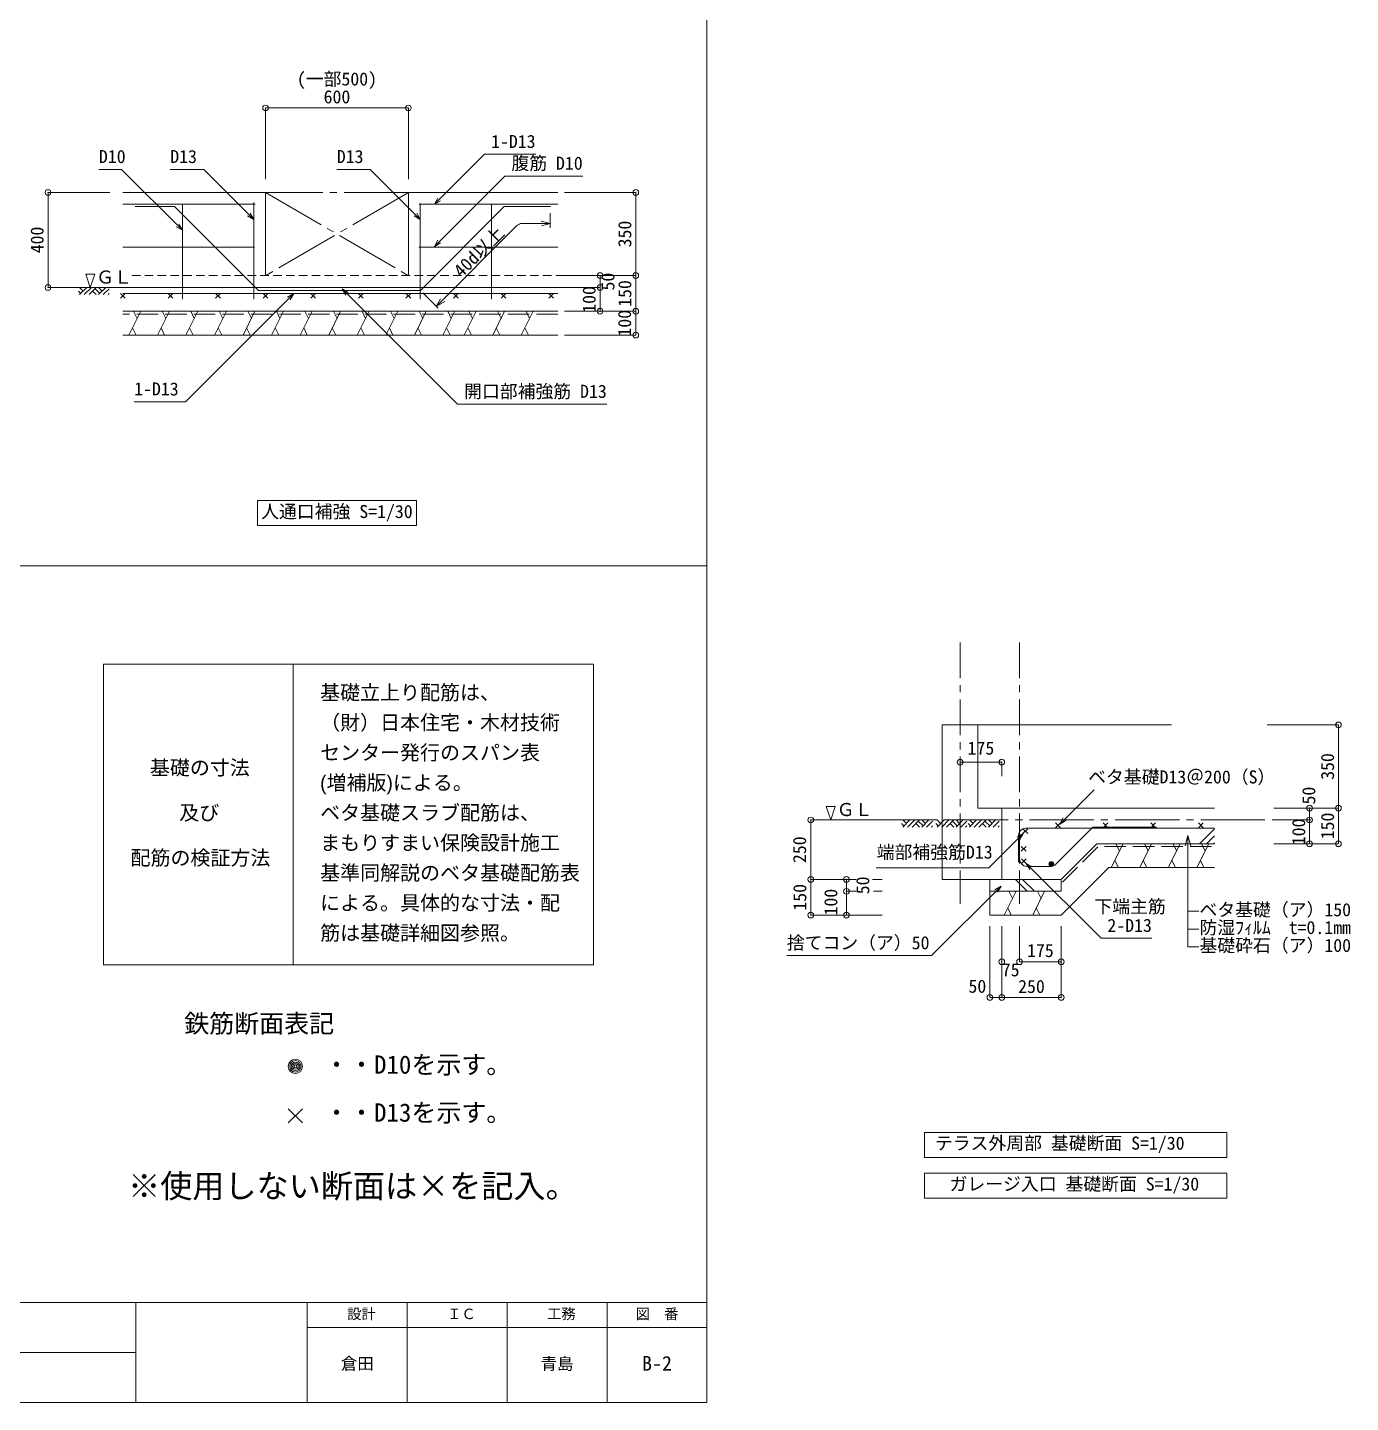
# Model space of a CAD drawing. Units: millimetres at full size, sheet at 1:30. Extents: x -300124 to 8645, y -4140 to 27542.
# Drawn here: x 3084 to 8645, y -4140 to 1642 of the extents above; entities that cross this region are included whole.
import ezdxf
from ezdxf.enums import TextEntityAlignment as Align

# ---------------------------------------------------------------- set-up
doc = ezdxf.new("R2010")
doc.units = ezdxf.units.MM
doc.header["$LTSCALE"] = 30
doc.header["$PDMODE"] = 32
doc.header["$PDSIZE"] = 24
for name, pattern in [('CHAIN1', [8, 5, -1, 1, -1]), ('CHAIN2', [12, 9, -1, 1, -1]), ('DASHED1', [1.8, 1.2, -0.6]), ('DASHED3', [4, 3, -1])]:
    doc.linetypes.add(name, pattern=pattern)
for name, color, linetype, lineweight in [('0-0_敷地線', 4, 'Continuous', 9), ('0-1_文字', 4, 'Continuous', 9), ('0-2_既存建物', 4, 'Continuous', 9), ('0-3_2040', 4, 'Continuous', 9), ('F-F_Layer255', 4, 'Continuous', 9)]:
    doc.layers.add(name, color=color, linetype=linetype, lineweight=lineweight)
doc.styles.add('ＭＳ ゴシック', font='')
doc.styles.add('ＭＳ Ｐゴシック', font='')
doc.styles.get('ＭＳ ゴシック').set_extended_font_data('MS Gothic')
doc.styles.get('ＭＳ Ｐゴシック').set_extended_font_data('MS PGothic')

msp = doc.modelspace()

# ---------------------------------------------------------------- linework, layer by layer
at = {"layer": '0-0_敷地線'}
for p, q in [((4084.68, 1303.65), (4084.68, 1003.65)), ((4084.68, 1303.65), (4684.68, 1303.65)), ((4684.68, 1303.65), (4684.68, 1003.65)), ((4794.18, 898.65), (5004.43, 1108.91)), ((5004.43, 1108.91), (5219.93, 1108.91)), ((3478.42, 1045.48), (3383.92, 1045.48)), ((3734.68, 789.23), (3478.42, 1045.48)), ((3824.42, 1045.48), (3683.92, 1045.48)), ((4034.68, 835.23), (3824.42, 1045.48)), ((4524.42, 1045.48), (4383.92, 1045.48)), ((4734.68, 835.23), (4524.42, 1045.48)), ((4794.18, 721.76), (5089.93, 1017.51)), ((5089.93, 1017.51), (5417.93, 1017.51)), ((3169.99, 548.65), (3169.99, 948.65)), ((3169.99, 948.65), (3429.18, 948.65)), ((4084.68, 948.65), (3483.99, 948.65)), ((4084.68, 598.65), (4084.68, 948.65)), ((5312.86, 948.65), (4684.68, 948.65)), ((4684.68, 598.65), (4684.68, 948.65)), ((5640.36, 948.65), (5340.36, 948.65)), ((5640.36, 598.65), (5640.36, 948.65)), ((3483.99, 898.65), (4040.82, 898.65)), ((3535.67, 888.94), (3702.31, 888.94)), ((3734.68, 898.65), (3734.68, 499.69)), ((4034.68, 906.53), (4034.68, 499.69)), ((4730.51, 898.65), (5312.86, 898.65)), ((4734.68, 902.24), (4734.68, 499.69)), ((5034.68, 898.65), (5034.68, 499.69)), ((5087.91, 888.94), (5282.05, 888.94)), ((5162.55, 817.72), (5281.33, 817.72)), ((5281.33, 817.72), (5243.33, 827.9)), ((5281.33, 817.72), (5244.6, 807.87)), ((5281.33, 860.58), (5281.33, 800.18)), ((5141.34, 808.93), (4801.83, 469.42)), ((3483.99, 717.76), (4038.46, 717.76)), ((4729.09, 717.76), (5312.86, 717.76)), ((3347.49, 548.65), (3366.16, 604.65)), ((5490.36, 598.65), (5340.36, 598.65)), ((5640.36, 598.65), (5490.36, 598.65)), ((5490.36, 548.65), (5490.36, 598.65)), ((5640.36, 448.65), (5640.36, 598.65)), ((3169.99, 548.65), (5340.36, 548.65)), ((3307.49, 523.65), (3297.49, 533.65)), ((3317.49, 533.65), (3302.49, 548.65)), ((3302.49, 518.65), (3332.49, 548.65)), ((3322.49, 518.65), (3352.49, 548.65)), ((3342.49, 518.65), (3372.49, 548.65)), ((3372.49, 518.65), (3357.49, 533.65)), ((3387.49, 523.65), (3367.49, 543.65)), ((3397.49, 533.65), (3382.49, 548.65)), ((3382.49, 518.65), (3412.49, 548.65)), ((3402.49, 518.65), (3427.49, 543.65)), ((3422.49, 518.65), (3427.49, 523.65)), ((3474.68, 523.65), (3494.68, 503.65)), ((3474.68, 503.65), (3494.68, 523.65)), ((3483.99, 524.04), (5312.86, 524.04)), ((3674.68, 503.65), (3694.68, 523.65)), ((3674.68, 523.65), (3694.68, 503.65)), ((4202.68, 523.15), (3747.68, 68.15)), ((3874.68, 523.65), (3894.68, 503.65)), ((3874.68, 503.65), (3894.68, 523.65)), ((4074.68, 523.65), (4094.68, 503.65)), ((4074.68, 503.65), (4094.68, 523.65)), ((4274.68, 503.65), (4294.68, 523.65)), ((4274.68, 523.65), (4294.68, 503.65)), ((4406.38, 542.79), (4891.02, 58.15)), ((4474.68, 523.65), (4494.68, 503.65)), ((4474.68, 503.65), (4494.68, 523.65)), ((4674.68, 503.65), (4694.68, 523.65)), ((4674.68, 523.65), (4694.68, 503.65)), ((4745.08, 526.18), (4810, 461.25)), ((4874.68, 503.65), (4894.68, 523.65)), ((4874.68, 523.65), (4894.68, 503.65)), ((5074.68, 523.65), (5094.68, 503.65)), ((5074.68, 503.65), (5094.68, 523.65)), ((5274.68, 523.65), (5294.68, 503.65)), ((5274.68, 503.65), (5294.68, 523.65)), ((5490.36, 548.65), (5340.36, 548.65)), ((5490.36, 448.65), (5490.36, 548.65)), ((4802.18, 469.08), (4820.37, 500.58)), ((4802.18, 469.08), (4838.36, 489.96)), ((3483.99, 448.65), (5312.86, 448.65)), ((3509.99, 348.65), (3559.99, 448.65)), ((3544.99, 418.65), (3529.99, 448.65)), ((3629.99, 348.65), (3679.99, 448.65)), ((3664.99, 418.65), (3649.99, 448.65)), ((3749.99, 348.65), (3799.99, 448.65)), ((3784.99, 418.65), (3769.99, 448.65)), ((3869.99, 348.65), (3919.99, 448.65)), ((3904.99, 418.65), (3889.99, 448.65)), ((3989.99, 348.65), (4039.99, 448.65)), ((4024.99, 418.65), (4009.99, 448.65)), ((4109.99, 348.65), (4159.99, 448.65)), ((4144.99, 418.65), (4129.99, 448.65)), ((4229.99, 348.65), (4279.99, 448.65)), ((4264.99, 418.65), (4249.99, 448.65)), ((4349.99, 348.65), (4399.99, 448.65)), ((4384.99, 418.65), (4369.99, 448.65)), ((4469.99, 348.65), (4519.99, 448.65)), ((4504.99, 418.65), (4489.99, 448.65)), ((4589.99, 348.65), (4639.99, 448.65)), ((4624.99, 418.65), (4609.99, 448.65)), ((4709.99, 348.65), (4759.99, 448.65)), ((4744.99, 418.65), (4729.99, 448.65)), ((4829.99, 348.65), (4879.99, 448.65)), ((4864.99, 418.65), (4849.99, 448.65)), ((4919.46, 348.65), (4969.46, 448.65)), ((4954.46, 418.65), (4939.46, 448.65)), ((5039.46, 348.65), (5089.46, 448.65)), ((5074.46, 418.65), (5059.46, 448.65)), ((5159.46, 348.65), (5209.46, 448.65)), ((5194.46, 418.65), (5179.46, 448.65)), ((5640.36, 448.65), (5640.36, 348.65)), ((3483.99, 348.65), (5312.86, 348.65)), ((3539.99, 348.65), (3524.99, 378.65)), ((3659.99, 348.65), (3644.99, 378.65)), ((3779.99, 348.65), (3764.99, 378.65)), ((3899.99, 348.65), (3884.99, 378.65)), ((4019.99, 348.65), (4004.99, 378.65)), ((4139.99, 348.65), (4124.99, 378.65)), ((4259.99, 348.65), (4244.99, 378.65)), ((4379.99, 348.65), (4364.99, 378.65)), ((4499.99, 348.65), (4484.99, 378.65)), ((4619.99, 348.65), (4604.99, 378.65)), ((4739.99, 348.65), (4724.99, 378.65)), ((4859.99, 348.65), (4844.99, 378.65)), ((4949.46, 348.65), (4934.46, 378.65)), ((5069.46, 348.65), (5054.46, 378.65)), ((5189.46, 348.65), (5174.46, 378.65)), ((5640.36, 348.65), (5340.36, 348.65)), ((3747.68, 68.15), (3532.18, 68.15)), ((4891.02, 58.15), (5519.02, 58.15)), ((4050.93, -347.35), (4050.93, -452.35)), ((4718.43, -347.35), (4050.93, -347.35)), ((4718.43, -452.35), (4718.43, -347.35)), ((4050.93, -452.35), (4718.43, -452.35)), ((3403, -2299.08), (3403, -1035.19)), ((3403, -1035.19), (5463.18, -1035.19)), ((4200.12, -1035.19), (4200.12, -2299.08)), ((5463.18, -1035.19), (5463.18, -2299.08)), ((5463.18, -2299.08), (3403, -2299.08)), ((4180.07, -2904.45), (4240.07, -2964.45)), ((4180.07, -2964.45), (4240.07, -2904.45)), ((6853.91, -3004.48), (6853.91, -3109.48)), ((6853.91, -3109.48), (8125.56, -3109.48)), ((6853.91, -3176.22), (6853.91, -3281.22)), ((6853.91, -3281.22), (8125.56, -3281.22))]:
    msp.add_line(p, q, dxfattribs=at)
at = {"layer": '0-0_敷地線', "linetype": 'CHAIN2'}
for p, q in [((4684.68, 948.65), (4084.68, 598.65)), ((4084.68, 948.65), (4684.68, 598.65)), ((4684.68, 948.65), (4084.68, 948.65))]:
    msp.add_line(p, q, dxfattribs=at)
at = {"layer": '0-0_敷地線', "linetype": 'DASHED1'}
msp.add_line((5340.36, 598.65), (3508.52, 598.65), dxfattribs=at)
at = {"layer": '0-0_敷地線', "linetype": 'DASHED3'}
msp.add_line((5312.86, 436.65), (3483.99, 436.65), dxfattribs=at)
at = {"layer": '0-0_敷地線'}
for points in [[(3702.31, 888.94), (4054.78, 536.46), (4735.43, 536.46), (5087.91, 888.94)], [(4820.16, 913.65), (4794.18, 898.65), (4809.18, 924.63)], [(3708.69, 804.23), (3734.68, 789.23), (3719.68, 815.21)], [(4008.69, 850.23), (4034.68, 835.23), (4019.68, 861.21)], [(4708.69, 850.23), (4734.68, 835.23), (4719.68, 861.21)], [(4820.16, 736.76), (4794.18, 721.76), (4809.18, 747.74)], [(3347.49, 548.65), (3328.82, 604.65), (3366.16, 604.65)], [(4176.69, 508.15), (4202.68, 523.15), (4187.68, 497.17)], [(4421.38, 516.81), (4406.38, 542.79), (4432.36, 527.79)], [(5640.36, 448.65), (5490.36, 448.65), (5340.36, 448.65)], [(8125.56, -3109.48), (8125.56, -3004.48), (6853.91, -3004.48)], [(8125.56, -3281.22), (8125.56, -3176.22), (6853.91, -3176.22)]]:
    msp.add_lwpolyline(points, dxfattribs=at)
for radius in [30, 24, 18, 12, 6]:
    msp.add_circle((4209.87, -2726.51), radius, dxfattribs=at)
msp.add_arc((5162.55, 787.72), 30, 90, 135, dxfattribs=at)
for p in [(4084.68, 1303.65), (4684.68, 1303.65), (3169.99, 948.65), (5640.36, 948.65), (5490.36, 598.65), (5640.36, 598.65), (3169.99, 548.65), (5490.36, 548.65), (5490.36, 548.65), (5490.36, 448.65), (5640.36, 448.65), (5640.36, 348.65)]:
    msp.add_point(p, dxfattribs=at)
at = {"layer": '0-1_文字', "linetype": 'CHAIN1'}
for p, q in [((7004.09, -943.46), (7004.09, -2042.72)), ((7254.09, -943.46), (7254.09, -2042.72))]:
    msp.add_line(p, q, dxfattribs=at)
at = {"layer": '0-1_文字'}
for p, q in [((8594.3, -1290.43), (8294.3, -1290.43)), ((8594.3, -1640.43), (8594.3, -1290.43)), ((6441.46, -1634.43), (6478.79, -1634.43)), ((6460.12, -1690.43), (6441.46, -1634.43)), ((6460.12, -1690.43), (6478.79, -1634.43)), ((7179.09, -1640.43), (7179.09, -1940.43)), ((8073.09, -1640.43), (7179.09, -1640.43)), ((8472.94, -1640.43), (8322.94, -1640.43)), ((8594.3, -1640.43), (8444.3, -1640.43)), ((8594.3, -1640.43), (8444.3, -1640.43)), ((8472.94, -1690.43), (8472.94, -1640.43)), ((8594.3, -1790.43), (8594.3, -1640.43)), ((6376.02, -1940.43), (6376.02, -1690.43)), ((6458.61, -1690.43), (6460.99, -1690.43)), ((6768.03, -1715.43), (6758.03, -1705.43)), ((6763.03, -1720.43), (6793.03, -1690.43)), ((6778.03, -1705.43), (6763.03, -1690.43)), ((6783.03, -1720.43), (6813.03, -1690.43)), ((6803.03, -1720.43), (6833.03, -1690.43)), ((6833.03, -1720.43), (6818.03, -1705.43)), ((6848.03, -1715.43), (6828.03, -1695.43)), ((6843.03, -1720.43), (6873.03, -1690.43)), ((6858.03, -1705.43), (6843.03, -1690.43)), ((6863.03, -1720.43), (6888.03, -1695.43)), ((6883.03, -1720.43), (6888.03, -1715.43)), ((6911.9, -1715.43), (6901.9, -1705.43)), ((6906.9, -1720.43), (6936.9, -1690.43)), ((6921.9, -1705.43), (6906.9, -1690.43)), ((6926.9, -1720.43), (6956.9, -1690.43)), ((6946.9, -1720.43), (6976.9, -1690.43)), ((6976.9, -1720.43), (6961.9, -1705.43)), ((6991.9, -1715.43), (6971.9, -1695.43)), ((6986.9, -1720.43), (7016.9, -1690.43)), ((7001.9, -1705.43), (6986.9, -1690.43)), ((7006.9, -1720.43), (7031.9, -1695.43)), ((7026.9, -1720.43), (7031.9, -1715.43)), ((7048.35, -1715.43), (7038.35, -1705.43)), ((7043.35, -1720.43), (7073.35, -1690.43)), ((7058.35, -1705.43), (7043.35, -1690.43)), ((7063.35, -1720.43), (7093.35, -1690.43)), ((7083.35, -1720.43), (7113.35, -1690.43)), ((7113.35, -1720.43), (7098.35, -1705.43)), ((7128.35, -1715.43), (7108.35, -1695.43)), ((7123.35, -1720.43), (7153.35, -1690.43)), ((7138.35, -1705.43), (7123.35, -1690.43)), ((7143.35, -1720.43), (7168.35, -1695.43)), ((7163.35, -1720.43), (7168.35, -1715.43)), ((7254.09, -1855.43), (7254.09, -1712.24)), ((7288.33, -1747.93), (7268.33, -1727.93)), ((7288.33, -1727.93), (7268.33, -1747.93)), ((7279.28, -1725.43), (7379.09, -1725.43)), ((7379.09, -1725.43), (8073.09, -1725.43)), ((7405.52, -1722.84), (7425.52, -1702.84)), ((7405.52, -1702.84), (7425.52, -1722.84)), ((7422.86, -1707.68), (7437.86, -1681.7)), ((7605.52, -1722.84), (7625.52, -1702.84)), ((7605.52, -1702.84), (7625.52, -1722.84)), ((7805.52, -1722.84), (7825.52, -1702.84)), ((7805.52, -1702.84), (7825.52, -1722.84)), ((8005.52, -1722.84), (8025.52, -1702.84)), ((8005.52, -1702.84), (8025.52, -1722.84)), ((8010.16, -1790.43), (8073.09, -1727.49)), ((8472.94, -1690.43), (8322.94, -1690.43)), ((8472.94, -1690.43), (8322.94, -1690.43)), ((8472.94, -1790.43), (8472.94, -1690.43)), ((7269.31, -1747.94), (7124.92, -1892.33)), ((7249.28, -1755.43), (7249.28, -1868.18)), ((7579.09, -1790.43), (8073.09, -1790.43)), ((7639.09, -1890.43), (7689.09, -1790.43)), ((7674.09, -1820.43), (7659.09, -1790.43)), ((7759.09, -1890.43), (7809.09, -1790.43)), ((7794.09, -1820.43), (7779.09, -1790.43)), ((7879.09, -1890.43), (7929.09, -1790.43)), ((7914.09, -1820.43), (7899.09, -1790.43)), ((7961.58, -1755.64), (7961.58, -2224.14)), ((7999.09, -1890.43), (8049.09, -1790.43)), ((8034.09, -1820.43), (8019.09, -1790.43)), ((8039.86, -1790.43), (8073.09, -1757.19)), ((8069.56, -1790.43), (8073.09, -1786.89)), ((8472.94, -1790.43), (8322.94, -1790.43)), ((8594.3, -1790.43), (8444.3, -1790.43)), ((7280.97, -1821.58), (7260.97, -1801.58)), ((7280.97, -1801.58), (7260.97, -1821.58)), ((7124.92, -1892.33), (6650.63, -1892.33)), ((7261.96, -1853.26), (7281.96, -1873.26)), ((7261.96, -1873.26), (7281.96, -1853.26)), ((7282.13, -1872.95), (7308.11, -1887.95)), ((7297.13, -1898.93), (7282.13, -1872.95)), ((7282.13, -1872.95), (7596.79, -2187.62)), ((7386.67, -1885.43), (7284.09, -1885.43)), ((7629.09, -1890.43), (8073.09, -1890.43)), ((7669.09, -1890.43), (7654.09, -1860.43)), ((7789.09, -1890.43), (7774.09, -1860.43)), ((7909.09, -1890.43), (7894.09, -1860.43)), ((8029.09, -1890.43), (8014.09, -1860.43)), ((6376.02, -1940.43), (6526.02, -1940.43)), ((6376.02, -2090.43), (6376.02, -1940.43)), ((6376.02, -1940.43), (6526.02, -1940.43)), ((6526.02, -1990.43), (6526.02, -1940.43)), ((6526.02, -1940.43), (6557.69, -1940.43)), ((6526.02, -1940.43), (6566.79, -1940.43)), ((6636.3, -1940.43), (6676.02, -1940.43)), ((6640.19, -1940.43), (6676.02, -1940.43)), ((7236.43, -1940.43), (7286.43, -1990.43)), ((7266.13, -1940.43), (7316.13, -1990.43)), ((7429.09, -1940.43), (7429.09, -1990.43)), ((6526.02, -2090.43), (6526.02, -1990.43)), ((6526.02, -1990.43), (6557.69, -1990.43)), ((6526.02, -1990.43), (6566.79, -1990.43)), ((6640.19, -1990.43), (6676.02, -1990.43)), ((6640.19, -1990.43), (6676.02, -1990.43)), ((7176.12, -1968.51), (6884.06, -2260.56)), ((7189.09, -2090.43), (7239.09, -1990.43)), ((7224.09, -2020.43), (7209.09, -1990.43)), ((7309.09, -2090.43), (7359.09, -1990.43)), ((7344.09, -2020.43), (7329.09, -1990.43)), ((7219.09, -2090.43), (7204.09, -2060.43)), ((7339.09, -2090.43), (7324.09, -2060.43)), ((7961.58, -2074.14), (8007.08, -2074.14)), ((6376.02, -2090.43), (6526.02, -2090.43)), ((6526.02, -2090.43), (6676.02, -2090.43)), ((7129.09, -2436.43), (7129.09, -2136.43)), ((7179.09, -2286.43), (7179.09, -2136.43)), ((7254.09, -2286.43), (7254.09, -2136.43)), ((7254.09, -2286.43), (7254.09, -2136.43)), ((7429.09, -2286.43), (7429.09, -2136.43)), ((7596.79, -2187.62), (7810.52, -2187.62)), ((7961.58, -2149.14), (8007.08, -2149.14)), ((7961.58, -2224.14), (8007.08, -2224.14)), ((6884.06, -2260.56), (6275.39, -2260.56)), ((7179.09, -2436.43), (7179.09, -2286.43)), ((7179.09, -2436.43), (7179.09, -2286.43)), ((7179.09, -2436.43), (7179.09, -2286.43)), ((7254.09, -2286.43), (7429.09, -2286.43)), ((7429.09, -2436.43), (7429.09, -2286.43)), ((7179.09, -2436.43), (7129.09, -2436.43)), ((7179.09, -2436.43), (7429.09, -2436.43))]:
    msp.add_line(p, q, dxfattribs=at)
at = {"layer": '0-1_文字', "linetype": 'CHAIN2'}
msp.add_line((6935.59, -1690.43), (8479.03, -1690.43), dxfattribs=at)
at = {"layer": '0-1_文字', "linetype": 'DASHED3'}
for p in [(7434.06, -1952.43), (8060.67, -1802.43)]:
    msp.add_line(p, (7584.06, -1802.43), dxfattribs=at)
at = {"layer": '0-1_文字'}
for points in [[(7448.84, -1692.68), (7422.86, -1707.68), (7567.25, -1563.29)], [(6376.02, -1690.43), (6523.64, -1690.43), (6908.09, -1690.43)], [(7406.35, -1876.64), (7416.66, -1866.33), (7562.43, -1720.55), (7829.01, -1720.55)], [(7179.09, -1940.43), (7429.09, -1940.43), (7579.09, -1790.43)], [(7243.33, -1762.94), (7269.31, -1747.94), (7254.31, -1773.92)], [(7949.93, -1799.11), (7961.58, -1755.64), (7973.23, -1799.11)], [(7629.09, -1890.43), (7429.09, -2090.43), (7129.09, -2090.43)], [(7129.09, -1990.43), (7129.09, -1940.43), (7429.09, -1940.43)], [(7129.09, -2090.43), (7129.09, -1990.43), (7429.09, -1990.43)], [(7150.14, -1983.51), (7176.12, -1968.51), (7161.12, -1994.49)]]:
    msp.add_lwpolyline(points, dxfattribs=at)
for radius in [10, 8, 6, 4, 2]:
    msp.add_circle((7387.56, -1875.43), radius, dxfattribs=at)
for centre, start, end in [((7279.28, -1755.43), 90, 180), ((7284.09, -1855.43), 180, 270), ((7385.13, -1855.43), 270, 315)]:
    msp.add_arc(centre, 30, start, end, dxfattribs=at)
for p in [(8594.3, -1290.43), (8472.94, -1640.43), (8594.3, -1640.43), (6376.02, -1690.43), (8472.94, -1690.43), (8472.94, -1690.43), (8472.94, -1790.43), (8594.3, -1790.43), (6376.02, -1940.43), (6526.02, -1940.43), (6526.02, -1990.43), (6376.02, -2090.43), (6526.02, -2090.43), (7179.09, -2286.43), (7254.09, -2286.43), (7429.09, -2286.43), (7129.09, -2436.43), (7179.09, -2436.43), (7429.09, -2436.43)]:
    msp.add_point(p, dxfattribs=at)
at = {"layer": '0-2_既存建物'}
for p, q in [((6929.09, -1290.43), (6929.09, -1940.43)), ((6929.09, -1290.43), (7892.39, -1290.43)), ((7079.09, -1290.43), (7079.09, -1640.43)), ((7179.09, -1640.43), (7079.09, -1640.43)), ((7129.09, -1940.43), (6929.09, -1940.43))]:
    msp.add_line(p, q, dxfattribs=at)
at = {"layer": '0-3_2040'}
for p, q in [((7179.09, -1447.19), (7004.09, -1447.19)), ((7004.09, -1447.19), (7004.09, -1506.28)), ((7179.09, -1447.19), (7179.09, -1506.28))]:
    msp.add_line(p, q, dxfattribs=at)
for p in [(7004.09, -1447.19), (7179.09, -1447.19)]:
    msp.add_point(p, dxfattribs=at)
at = {"layer": 'F-F_Layer255'}
for p, q in [((5940, 4140), (5940, -4140)), ((-5940, -621.77), (5940, -621.77)), ((-5940, -3720), (5940, -3720)), ((3538.47, -3720), (3538.47, -4140)), ((4260, -3720), (4260, -4140)), ((4680, -3720), (4680, -4140)), ((4680, -3720), (4680, -4140)), ((5100, -3720), (5100, -4140)), ((5520, -3720), (5520, -4140)), ((4260, -3825), (5940, -3825)), ((960, -3930), (3538.47, -3930)), ((-5940, -4140), (5940, -4140))]:
    msp.add_line(p, q, dxfattribs=at)

# ---------------------------------------------------------------- texts
at = {"layer": '0-0_敷地線'}
for s, height, style, p in [('(一部500)', 54.99, 'ＭＳ ゴシック', (4215.93, 1381.65)), ('600', 54.99, 'ＭＳ ゴシック', (4328.43, 1306.65)), ('1-D13', 54.99, 'ＭＳ ゴシック', (5032.43, 1118.91)), ('D10', 54.99, 'ＭＳ ゴシック', (3383.92, 1055.48)), ('D13', 54.99, 'ＭＳ ゴシック', (3683.92, 1055.48)), ('D13', 54.99, 'ＭＳ ゴシック', (4383.92, 1055.48)), ('腹筋 D10', 54.99, 'ＭＳ ゴシック', (5117.93, 1027.51)), ('ＧＬ', 54.99, 'ＭＳ ゴシック', (3372.49, 548.65)), ('1-D13', 54.99, 'ＭＳ ゴシック', (3532.18, 78.15)), ('開口部補強筋 D13', 54.99, 'ＭＳ ゴシック', (4919.02, 68.15)), ('人通口補強 S=1/30', 54.99, 'ＭＳ ゴシック', (4065.93, -437.35)), ('基礎立上り配筋は、', 61.58, 'ＭＳ Ｐゴシック', (4313.87, -1203.58)), ('（財）日本住宅・木材技術', 61.58, 'ＭＳ Ｐゴシック', (4313.87, -1329.97)), ('センター発行のスパン表', 61.58, 'ＭＳ Ｐゴシック', (4313.87, -1456.36)), ('基礎の寸法', 61.58, 'ＭＳ Ｐゴシック', (3598.12, -1519.55)), ('(増補版)による。', 61.58, 'ＭＳ Ｐゴシック', (4313.87, -1582.75)), ('ベタ基礎スラブ配筋は、', 61.58, 'ＭＳ Ｐゴシック', (4313.87, -1709.13)), ('及び', 61.58, 'ＭＳ Ｐゴシック', (3721.5, -1709.13)), ('まもりすまい保険設計施工', 61.58, 'ＭＳ Ｐゴシック', (4313.87, -1835.52)), ('配筋の検証方法', 61.58, 'ＭＳ Ｐゴシック', (3516.75, -1898.72)), ('基準同解説のベタ基礎配筋表', 61.58, 'ＭＳ Ｐゴシック', (4313.87, -1961.91)), ('による。具体的な寸法・配', 61.58, 'ＭＳ Ｐゴシック', (4313.87, -2088.3)), ('筋は基礎詳細図参照。', 61.58, 'ＭＳ Ｐゴシック', (4313.87, -2214.69)), ('鉄筋断面表記', 76.98, 'ＭＳ ゴシック', (3742.56, -2607.79)), ('・・D10を示す。', 76.98, 'ＭＳ ゴシック', (4330.27, -2780.64)), ('・・D13を示す。', 76.98, 'ＭＳ ゴシック', (4330.27, -2982.3)), ('テラス外周部 基礎断面 S=1/30', 54.99, 'ＭＳ ゴシック', (6898.11, -3093.32)), ('※使用しない断面は×を記入。', 98.97, 'ＭＳ ゴシック', (3506.68, -3308.74)), ('ガレージ入口 基礎断面 S=1/30', 54.99, 'ＭＳ ゴシック', (6959.54, -3265.06))]:
    msp.add_text(s, height=height, dxfattribs=dict(at, style=style)).set_placement(p, align=Align.BOTTOM_LEFT)
at = {"layer": '0-0_敷地線', "style": 'ＭＳ ゴシック'}
for s, rotation, p in [('350', 90, (5638.36, 717.4)), ('400', 90, (3167.99, 692.4)), ('40d以上', 45, (4919.67, 575.62)), ('50', 90, (5567.36, 536.15)), ('100', 90, (5488.36, 442.4)), ('150', 90, (5638.36, 467.4)), ('100', 90, (5637.36, 342.4))]:
    msp.add_text(s, height=54.99, rotation=rotation, dxfattribs=at).set_placement(p, align=Align.BOTTOM_LEFT)
at = {"layer": '0-1_文字', "style": 'ＭＳ ゴシック'}
for s, p in [('350', (8592.3, -1521.68)), ('50', (8513.55, -1625.29)), ('150', (8592.3, -1771.68)), ('100', (8470.94, -1796.68)), ('250', (6373.02, -1871.68)), ('150', (6374.02, -2071.68)), ('50', (6638.58, -2002.93)), ('100', (6504.37, -2092.04))]:
    msp.add_text(s, height=54.99, rotation=90, dxfattribs=at).set_placement(p, align=Align.BOTTOM_LEFT)
for s, p in [('ベタ基礎D13＠200（S）', (7542.2, -1553.29)), ('ＧＬ', (6485.12, -1690.43)), ('端部補強筋D13', (6653.43, -1869.5)), ('下端主筋', (7568.42, -2098.02)), ('ベタ基礎（ア）150', (8010.08, -2111.64)), ('2-D13', (7623.02, -2177.62)), ('防湿ﾌｨﾙﾑ\u3000t=0.1mm', (8010.08, -2186.64)), ('捨てコン（ア）50', (6275.39, -2250.56)), ('基礎砕石（ア）100', (8010.08, -2261.64)), ('175', (7285.34, -2283.43)), ('75', (7179.09, -2364.43)), ('50', (7039.09, -2433.43)), ('250', (7247.84, -2434.43))]:
    msp.add_text(s, height=54.99, dxfattribs=at).set_placement(p, align=Align.BOTTOM_LEFT)
at = {"layer": '0-3_2040', "style": 'ＭＳ ゴシック'}
msp.add_text('175', height=54.99, dxfattribs=at).set_placement((7035.34, -1432.19), align=Align.BOTTOM_LEFT)
at = {"layer": 'F-F_Layer255', "style": 'ＭＳ ゴシック'}
for s, height, p in [('設計', 43.99, (4427.74, -3802.5)), ('ＩＣ', 43.99, (4847.74, -3802.5)), ('工務', 43.99, (5267.74, -3802.5)), ('図\u3000番', 43.99, (5640, -3802.5)), ('倉田', 50.59, (4401, -4017)), ('青島', 50.59, (5241, -4017)), ('B-2', 61.58, (5667, -4024.5))]:
    msp.add_text(s, height=height, dxfattribs=at).set_placement(p, align=Align.BOTTOM_LEFT)

doc.saveas('drawing.dxf')
